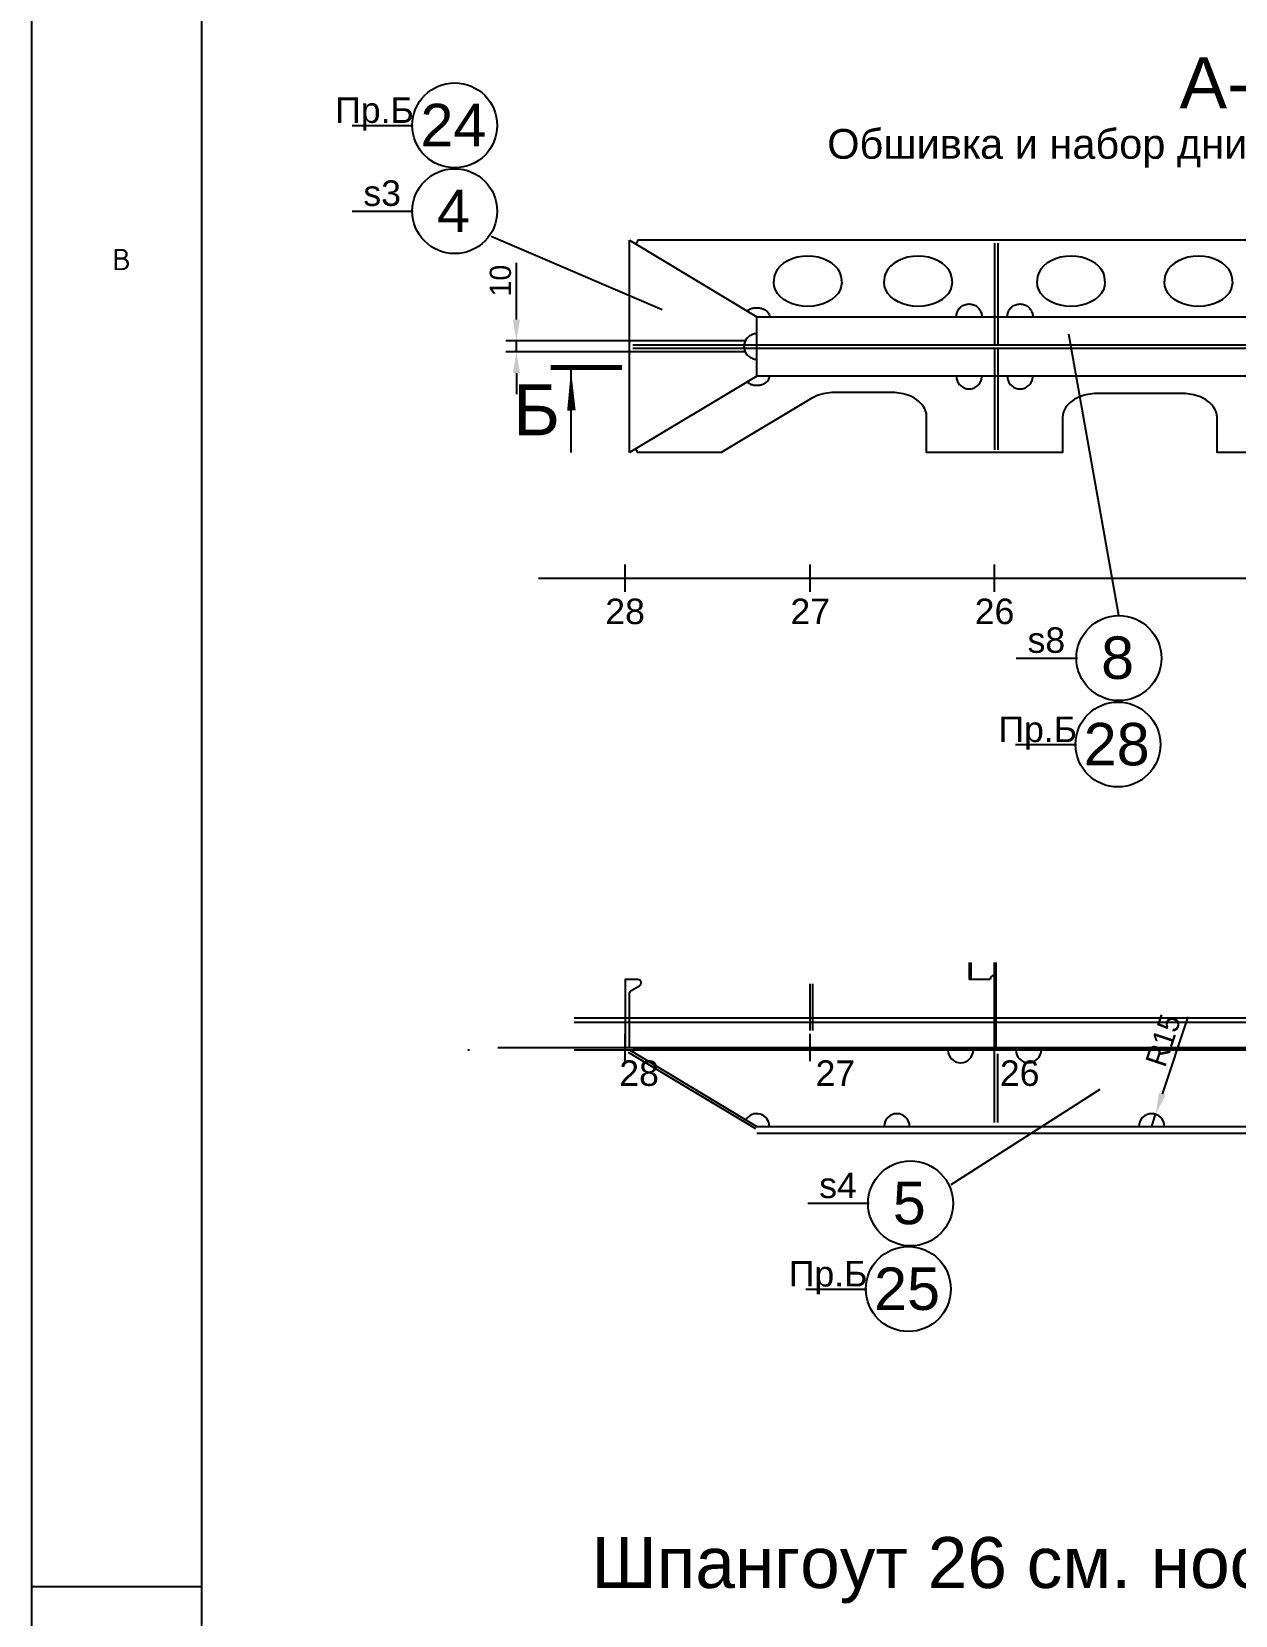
# Model space of a CAD drawing. Header units: millimetres. Extents: x -251843 to -243433, y -86292 to -80352.
# Drawn here: x -251843 to -250426, y -83356 to -81492 of the extents above; entities that cross this region are included whole.
import ezdxf
from ezdxf.enums import TextEntityAlignment as Align
from ezdxf.lldxf.tags import DXFTag

# ---------------------------------------------------------------- set-up
doc = ezdxf.new("R2010")
doc.units = ezdxf.units.MM
for name, color, linetype in [('21-ITEMNO', 7, 'Continuous'), ('Format', 7, 'Continuous'), ('pen_025', 1, 'Continuous'), ('pen_035', 1, 'Continuous'), ('pen_070', 1, 'Continuous')]:
    doc.layers.add(name, color=color, linetype=linetype)
doc.styles.add('2_5', font='txt.shx', dxfattribs={"height": 2.5})
doc.styles.add('style5', font='arial.ttf', dxfattribs={"height": 3})
tags = doc.linetypes.add('DASH1', pattern=[75, 50, -25]).pattern_tags.tags
tags[6:7] = [DXFTag(74, 4), DXFTag(75, 0), DXFTag(340, '0'), DXFTag(46, 1.0), DXFTag(50, 0.0), DXFTag(44, 0.0), DXFTag(45, 0.0)]
tags[4:5] = [DXFTag(74, 4), DXFTag(75, 0), DXFTag(340, '0'), DXFTag(46, 1.0), DXFTag(50, 0.0), DXFTag(44, 0.0), DXFTag(45, 0.0)]
tags = doc.linetypes.add('DASH2', pattern=[520, 450, -30, 10, -30]).pattern_tags.tags
tags[10:11] = [DXFTag(74, 4), DXFTag(75, 0), DXFTag(340, '0'), DXFTag(46, 1.0), DXFTag(50, 0.0), DXFTag(44, 0.0), DXFTag(45, 0.0)]
tags[8:9] = [DXFTag(74, 4), DXFTag(75, 0), DXFTag(340, '0'), DXFTag(46, 1.0), DXFTag(50, 0.0), DXFTag(44, 0.0), DXFTag(45, 0.0)]
tags[6:7] = [DXFTag(74, 4), DXFTag(75, 0), DXFTag(340, '0'), DXFTag(46, 1.0), DXFTag(50, 0.0), DXFTag(44, 0.0), DXFTag(45, 0.0)]
tags[4:5] = [DXFTag(74, 4), DXFTag(75, 0), DXFTag(340, '0'), DXFTag(46, 1.0), DXFTag(50, 0.0), DXFTag(44, 0.0), DXFTag(45, 0.0)]
tags = doc.linetypes.add('DASH5', pattern=[90, 40, -20, 10, -20]).pattern_tags.tags
tags[10:11] = [DXFTag(74, 4), DXFTag(75, 0), DXFTag(340, '0'), DXFTag(46, 1.0), DXFTag(50, 0.0), DXFTag(44, 0.0), DXFTag(45, 0.0)]
tags[8:9] = [DXFTag(74, 4), DXFTag(75, 0), DXFTag(340, '0'), DXFTag(46, 1.0), DXFTag(50, 0.0), DXFTag(44, 0.0), DXFTag(45, 0.0)]
tags[6:7] = [DXFTag(74, 4), DXFTag(75, 0), DXFTag(340, '0'), DXFTag(46, 1.0), DXFTag(50, 0.0), DXFTag(44, 0.0), DXFTag(45, 0.0)]
tags[4:5] = [DXFTag(74, 4), DXFTag(75, 0), DXFTag(340, '0'), DXFTag(46, 1.0), DXFTag(50, 0.0), DXFTag(44, 0.0), DXFTag(45, 0.0)]
tags = doc.linetypes.add('DASH6', pattern=[10, 5, -5]).pattern_tags.tags
tags[6:7] = [DXFTag(74, 4), DXFTag(75, 0), DXFTag(340, '0'), DXFTag(46, 1.0), DXFTag(50, 0.0), DXFTag(44, 0.0), DXFTag(45, 0.0)]
tags[4:5] = [DXFTag(74, 4), DXFTag(75, 0), DXFTag(340, '0'), DXFTag(46, 1.0), DXFTag(50, 0.0), DXFTag(44, 0.0), DXFTag(45, 0.0)]
doc.dimstyles.new('EAG_DIM_J-8_F-1_N-37_A-16-00_S-0-0_T-0', dxfattribs={"dimtxt": 0.1, "dimasz": 30, "dimexe": 0.18, "dimexo": 0, "dimgap": 0.1, "dimtad": 1, "dimdec": 0, "dimdsep": 46, "dimtxsty": 'Standard', "dimblk1": 'NONE', "dimblk2": 'NONE', "dimsah": 1, "dimcen": 0.09, "dimse1": 1, "dimse2": 1, "dimclrt": 4, "dimadec": 0, "dimazin": 3, "dimtfac": 1, "dimtdec": 4, "dimtix": 1, "dimtofl": 0, "dimtmove": 0, "dimatfit": 1, "dimfxl": 1, "dimtolj": 1, "dimtzin": 0, "dimarcsym": 0})
doc.dimstyles.new('ISO-10', dxfattribs={"dimscale": 10, "dimtxt": 2.5, "dimasz": 2.5, "dimexe": 1.25, "dimexo": 0, "dimtad": 1, "dimdec": 0, "dimtxsty": 'Standard', "dimcen": 2.5, "dimclrd": 7, "dimclre": 7, "dimclrt": 4, "dimadec": 0, "dimazin": 0, "dimtfac": 1, "dimtdec": 0, "dimtmove": 0, "dimatfit": 3, "dimfxl": 1, "dimarcsym": 0})

# ---------------------------------------------------------------- blocks, each defined once
blk = doc.blocks.new('*D83')
at = {"layer": '21-ITEMNO', "color": 0, "linetype": 'Continuous', "lineweight": -2}
blk.add_line((-250585.6, -82736.9), (-250760.9, -82849.3), dxfattribs=at)
at = {"layer": 'Defpoints', "color": 0, "linetype": 'Continuous'}
for p in [(-250585.6, -82736.9), (-250760.9, -82849.3), (-250760.9, -82849.3)]:
    blk.add_point(p, dxfattribs=at)
blk = doc.blocks.new('_NONE')
blk = doc.blocks.new('*D117')
at = {"color": 7, "lineweight": -2}
for p, q in [((-250482, -82651.4), (-250512, -82742.5)), ((-250524.5, -82780.5), (-250519.8, -82766.2))]:
    blk.add_line(p, q, dxfattribs=at)
at = {"color": 7}
blk.add_solid([(-250515.9, -82741.2), (-250508, -82743.8), (-250519.8, -82766.2)], dxfattribs=at)
at = {"layer": 'Defpoints', "color": 0}
for p in [(-250519.8, -82766.2), (-250524.5, -82780.5)]:
    blk.add_point(p, dxfattribs=at)
at = {"color": 4, "insert": (-250510.9, -82679.2), "char_height": 25, "attachment_point": 5, "rotation": 71.7694}
blk.add_mtext('R15', dxfattribs=at)
blk = doc.blocks.new('*D120')
at = {"color": 7, "lineweight": -2}
for p, q in [((-251272.5, -81830.9), (-251272.5, -81764.2)), ((-251139.5, -81855.9), (-251285, -81855.9)), ((-251272.5, -81868.8), (-251272.5, -81855.9)), ((-251139.5, -81868.8), (-251285, -81868.8)), ((-251272.5, -81893.8), (-251272.5, -81918.8))]:
    blk.add_line(p, q, dxfattribs=at)
at = {"color": 7}
for points in [[(-251276.6, -81830.9), (-251268.3, -81830.9), (-251272.5, -81855.9)], [(-251276.6, -81893.8), (-251268.3, -81893.8), (-251272.5, -81868.8)]]:
    blk.add_solid(points, dxfattribs=at)
at = {"layer": 'Defpoints', "color": 0}
for p in [(-251272.5, -81855.9), (-251139.5, -81855.9), (-251139.5, -81868.8)]:
    blk.add_point(p, dxfattribs=at)
at = {"color": 4, "insert": (-251291.2, -81785), "char_height": 25, "attachment_point": 5, "rotation": 90}
blk.add_mtext('10', dxfattribs=at)

msp = doc.modelspace()

# ---------------------------------------------------------------- linework, layer by layer
at = {"color": 2}
for p, q in [((-251465.9, -81602.3), (-251393.9, -81602.3)), ((-251465.9, -81703.3), (-251393.9, -81703.3)), ((-250683.9, -82229.2), (-250611.9, -82229.2)), ((-250685, -82331), (-250613, -82331)), ((-250929.2, -82871), (-250857.3, -82871)), ((-250931.8, -82971.9), (-250859.9, -82971.9))]:
    msp.add_line(p, q, dxfattribs=at)
at = {"color": 0}
for p, q in [((-251302.3, -81732.9), (-251100.7, -81818.9)), ((-251003.3, -81855.8), (-251139.5, -81855.9)), ((-251003.3, -81868.9), (-251139.5, -81868.8))]:
    msp.add_line(p, q, dxfattribs=at)
at = {"color": 2, "const_width": 6}
msp.add_lwpolyline([(-251232, -81887.3), (-251148.2, -81887.3)], dxfattribs=at)
at = {"color": 2}
msp.add_lwpolyline([(-251208.2, -81890.3, 0, 10, 0), (-251207.7, -81937.9, 10, 10, 0)], format="xyseb", dxfattribs=at)
for centre in [(-251345.1, -81602.3), (-251345.1, -81703.3), (-250563.1, -82229.3), (-250564.2, -82331), (-250808.4, -82871.1), (-250811, -82971.9)]:
    msp.add_circle(centre, 50, dxfattribs=at)
at = {"layer": '21-ITEMNO', "color": 0}
msp.add_line((-250563.1, -82179.3), (-250622.1, -81847.9), dxfattribs=at)
at = {"layer": 'Format', "color": 0}
for p, q in [((-251843.2, -80351.9), (-251843.2, -86291.9)), ((-251643.2, -80401.9), (-251643.2, -86241.9)), ((-251843.2, -83321.9), (-251643.2, -83321.9))]:
    msp.add_line(p, q, dxfattribs=at)
at = {"layer": 'pen_025', "color": 0, "linetype": 'Continuous'}
for p, q in [((-251144.5, -82151.3), (-251144.5, -82119.3)), ((-250926.5, -82151.3), (-250926.5, -82119.3)), ((-250709.5, -82151.3), (-250709.5, -82119.3)), ((-251144.5, -82703.5), (-251144.5, -82671.5)), ((-250926.5, -82703.5), (-250926.5, -82671.5)), ((-250709.5, -82703.5), (-250709.5, -82671.5)), ((-251329.5, -82690.5), (-251327.5, -82690.5))]:
    msp.add_line(p, q, dxfattribs=at)
at = {"layer": 'pen_025', "color": 0, "linetype": 'DASH2'}
for p, q in [((-251246.6, -82135.3), (-249478.4, -82135.3)), ((-251294.2, -82687.5), (-249270.5, -82687.5))]:
    msp.add_line(p, q, dxfattribs=at)
at = {"layer": 'pen_025', "color": 0, "linetype": 'DASH5'}
for p, q in [((-250739.5, -82587.5), (-250739.5, -82607.5)), ((-250737.5, -82587.5), (-250737.5, -82608.3)), ((-250709.5, -82687.5), (-250709.5, -82587.5)), ((-250707.5, -82687.5), (-250707.5, -82587.5)), ((-250926.5, -82667.5), (-250926.5, -82612.5)), ((-250923.5, -82667.5), (-250923.5, -82612.5)), ((-250714.5, -82607.5), (-250739.5, -82607.5)), ((-251204.5, -82652.5), (-249584.5, -82652.5)), ((-251204.5, -82657.7), (-249584.5, -82657.7)), ((-251204.5, -82687.5), (-249520.5, -82687.5)), ((-251204.5, -82690.5), (-249520.5, -82690.5))]:
    msp.add_line(p, q, dxfattribs=at)
at = {"layer": 'pen_025', "color": 0, "linetype": 'DASH6'}
msp.add_polyline3d([(-251144.5, -82687.5, 0), (-251139.5, -82687.5, 0), (-251139.5, -82624.2, 0), (-251139.2, -82622.8, 0), (-251138.6, -82621.6, 0), (-251137.5, -82620.7, 0), (-251127.5, -82614.9, 0), (-251126.2, -82613.8, 0), (-251125.6, -82612.2, 0), (-251125.6, -82610.4, 0), (-251126.4, -82608.9, 0), (-251127.8, -82607.8, 0), (-251129.5, -82607.5, 0), (-251144.5, -82607.5, 0), (-251144.5, -82687.5, 0)], dxfattribs=at)
at = {"layer": 'pen_025', "color": 0, "linetype": 'DASH5'}
msp.add_arc((-250709.5, -82607.5), 5, 90, 180, dxfattribs=at)
at = {"layer": 'pen_035', "color": 0, "linetype": 'Continuous'}
for p, q in [((-251139.5, -81987.5), (-251139.5, -81737.5)), ((-251139.5, -81737.5), (-250989.5, -81827.5)), ((-250709.5, -81741.1), (-250709.5, -81860.5)), ((-250705.5, -81741.1), (-250705.5, -81860.5)), ((-251135.2, -81860.5), (-249573.1, -81860.5)), ((-251135.2, -81864.5), (-249573.1, -81864.5)), ((-250709.5, -81864.5), (-250709.5, -81984)), ((-250705.5, -81864.5), (-250705.5, -81984)), ((-250989.5, -81897.5), (-251139.5, -81987.5)), ((-250829.5, -81916.8), (-250898.8, -81916.8)), ((-250487.5, -81918), (-250589.5, -81918)), ((-251141, -82693), (-250991, -82783)), ((-251139.5, -82690.5), (-250989.5, -82780.5)), ((-250709.5, -82776), (-250709.5, -82695)), ((-250705.5, -82776), (-250705.5, -82695)), ((-250989.5, -82780.5), (-249714.5, -82780.5)), ((-250989.5, -82788.5), (-249714.5, -82788.5))]:
    msp.add_line(p, q, dxfattribs=at)
at = {"layer": 'pen_035', "color": 0, "linetype": 'DASH1'}
for p, q in [((-250709.5, -82776), (-250709.5, -82695)), ((-250705.5, -82776), (-250705.5, -82695))]:
    msp.add_line(p, q, dxfattribs=at)
at = {"layer": 'pen_035', "color": 0, "linetype": 'Continuous'}
for points in [[(-249572.1, -81742.1, 0), (-249574.5, -81737.5, 0), (-251129.5, -81737.5, 0), (-251131.9, -81742.1, 0)], [(-250929.5, -81756.2, 0), (-250935.7, -81756.6, 0), (-250941.9, -81757.6, 0), (-250947.6, -81759.3, 0), (-250953, -81761.6, 0), (-250957.8, -81764.5, 0), (-250961.9, -81767.9, 0), (-250965.1, -81771.7, 0), (-250967.5, -81775.8, 0), (-250969, -81780.1, 0), (-250969.5, -81784.5, 0), (-250969.3, -81785.8, 0)], [(-250889.6, -81785.8, 0), (-250889.5, -81784.5, 0), (-250890, -81780.1, 0), (-250891.4, -81775.8, 0), (-250893.8, -81771.7, 0), (-250897.1, -81767.9, 0), (-250901.2, -81764.5, 0), (-250906, -81761.6, 0), (-250911.3, -81759.3, 0), (-250917.1, -81757.6, 0), (-250923.2, -81756.6, 0), (-250929.5, -81756.2, 0)], [(-250799.5, -81756.2, 0), (-250805.7, -81756.6, 0), (-250811.9, -81757.6, 0), (-250817.6, -81759.3, 0), (-250823, -81761.6, 0), (-250827.8, -81764.5, 0), (-250831.9, -81767.9, 0), (-250835.1, -81771.7, 0), (-250837.5, -81775.8, 0), (-250839, -81780.1, 0), (-250839.5, -81784.5, 0), (-250839.3, -81785.8, 0)], [(-250759.6, -81785.8, 0), (-250759.5, -81784.5, 0), (-250760, -81780.1, 0), (-250761.4, -81775.8, 0), (-250763.8, -81771.7, 0), (-250767.1, -81767.9, 0), (-250771.2, -81764.5, 0), (-250776, -81761.6, 0), (-250781.3, -81759.3, 0), (-250787.1, -81757.6, 0), (-250793.2, -81756.6, 0), (-250799.5, -81756.2, 0)], [(-250619.5, -81756.2, 0), (-250625.7, -81756.6, 0), (-250631.9, -81757.6, 0), (-250637.6, -81759.3, 0), (-250643, -81761.6, 0), (-250647.8, -81764.5, 0), (-250651.9, -81767.9, 0), (-250655.1, -81771.7, 0), (-250657.5, -81775.8, 0), (-250659, -81780.1, 0), (-250659.5, -81784.5, 0), (-250659.3, -81785.8, 0)], [(-250579.6, -81785.8, 0), (-250579.5, -81784.5, 0), (-250580, -81780.1, 0), (-250581.4, -81775.8, 0), (-250583.8, -81771.7, 0), (-250587.1, -81767.9, 0), (-250591.2, -81764.5, 0), (-250596, -81761.6, 0), (-250601.3, -81759.3, 0), (-250607.1, -81757.6, 0), (-250613.2, -81756.6, 0), (-250619.5, -81756.2, 0)], [(-250469.5, -81756.2, 0), (-250475.7, -81756.6, 0), (-250481.9, -81757.6, 0), (-250487.6, -81759.3, 0), (-250493, -81761.6, 0), (-250497.8, -81764.5, 0), (-250501.9, -81767.9, 0), (-250505.1, -81771.7, 0), (-250507.5, -81775.8, 0), (-250509, -81780.1, 0), (-250509.5, -81784.5, 0), (-250509.3, -81785.8, 0)], [(-250429.6, -81785.8, 0), (-250429.5, -81784.5, 0), (-250430, -81780.1, 0), (-250431.4, -81775.8, 0), (-250433.8, -81771.7, 0), (-250437.1, -81767.9, 0), (-250441.2, -81764.5, 0), (-250446, -81761.6, 0), (-250451.3, -81759.3, 0), (-250457.1, -81757.6, 0), (-250463.2, -81756.6, 0), (-250469.5, -81756.2, 0)], [(-250929.5, -81815.4, 0), (-250935.7, -81815.1, 0), (-250941.9, -81814, 0), (-250947.6, -81812.3, 0), (-250953, -81810, 0), (-250957.8, -81807.1, 0), (-250961.9, -81803.8, 0), (-250965.1, -81800, 0), (-250967.5, -81795.9, 0), (-250969, -81791.6, 0), (-250969.5, -81787.1, 0), (-250969.3, -81785.8, 0)], [(-250889.6, -81785.8, 0), (-250889.5, -81787.1, 0), (-250890, -81791.6, 0), (-250891.4, -81795.9, 0), (-250893.8, -81800, 0), (-250897.1, -81803.8, 0), (-250901.2, -81807.1, 0), (-250906, -81810, 0), (-250911.3, -81812.3, 0), (-250917.1, -81814, 0), (-250923.2, -81815.1, 0), (-250929.5, -81815.4, 0)], [(-250799.5, -81815.4, 0), (-250805.7, -81815.1, 0), (-250811.9, -81814, 0), (-250817.6, -81812.3, 0), (-250823, -81810, 0), (-250827.8, -81807.1, 0), (-250831.9, -81803.8, 0), (-250835.1, -81800, 0), (-250837.5, -81795.9, 0), (-250839, -81791.6, 0), (-250839.5, -81787.1, 0), (-250839.3, -81785.8, 0)], [(-250759.6, -81785.8, 0), (-250759.5, -81787.1, 0), (-250760, -81791.6, 0), (-250761.4, -81795.9, 0), (-250763.8, -81800, 0), (-250767.1, -81803.8, 0), (-250771.2, -81807.1, 0), (-250776, -81810, 0), (-250781.3, -81812.3, 0), (-250787.1, -81814, 0), (-250793.2, -81815.1, 0), (-250799.5, -81815.4, 0)], [(-250619.5, -81815.4, 0), (-250625.7, -81815.1, 0), (-250631.9, -81814, 0), (-250637.6, -81812.3, 0), (-250643, -81810, 0), (-250647.8, -81807.1, 0), (-250651.9, -81803.8, 0), (-250655.1, -81800, 0), (-250657.5, -81795.9, 0), (-250659, -81791.6, 0), (-250659.5, -81787.1, 0), (-250659.3, -81785.8, 0)], [(-250579.6, -81785.8, 0), (-250579.5, -81787.1, 0), (-250580, -81791.6, 0), (-250581.4, -81795.9, 0), (-250583.8, -81800, 0), (-250587.1, -81803.8, 0), (-250591.2, -81807.1, 0), (-250596, -81810, 0), (-250601.3, -81812.3, 0), (-250607.1, -81814, 0), (-250613.2, -81815.1, 0), (-250619.5, -81815.4, 0)], [(-250469.5, -81815.4, 0), (-250475.7, -81815.1, 0), (-250481.9, -81814, 0), (-250487.6, -81812.3, 0), (-250493, -81810, 0), (-250497.8, -81807.1, 0), (-250501.9, -81803.8, 0), (-250505.1, -81800, 0), (-250507.5, -81795.9, 0), (-250509, -81791.6, 0), (-250509.5, -81787.1, 0), (-250509.3, -81785.8, 0)], [(-250429.6, -81785.8, 0), (-250429.5, -81787.1, 0), (-250430, -81791.6, 0), (-250431.4, -81795.9, 0), (-250433.8, -81800, 0), (-250437.1, -81803.8, 0), (-250441.2, -81807.1, 0), (-250446, -81810, 0), (-250451.3, -81812.3, 0), (-250457.1, -81814, 0), (-250463.2, -81815.1, 0), (-250469.5, -81815.4, 0)], [(-251000.9, -81820.7, 0), (-250999.9, -81819.9, 0), (-250998.9, -81819.3, 0), (-250997.9, -81818.7, 0), (-250996.9, -81818.3, 0), (-250995.9, -81817.9, 0), (-250994.9, -81817.6, 0), (-250993.9, -81817.4, 0), (-250992.9, -81817.2, 0), (-250992, -81817.1, 0), (-250991, -81817, 0), (-250990.1, -81816.9, 0), (-250989.1, -81816.9, 0), (-250988.2, -81817, 0), (-250987.2, -81817, 0), (-250986.3, -81817.2, 0), (-250985.3, -81817.3, 0), (-250984.3, -81817.6, 0)], [(-250984.3, -81817.6, 0), (-250983.4, -81817.8, 0), (-250982.4, -81818.2, 0), (-250981.5, -81818.6, 0), (-250980.5, -81819, 0), (-250979.5, -81819.6, 0), (-250978.6, -81820.3, 0), (-250977.7, -81821, 0), (-250976.8, -81821.9, 0), (-250976, -81822.8, 0), (-250975.4, -81823.9, 0), (-250974.9, -81825.1, 0), (-250974.6, -81826.3, 0), (-250974.5, -81827.5, 0)], [(-250754.5, -81827.5, 0), (-250754.4, -81826.2, 0), (-250754.3, -81824.9, 0), (-250754, -81823.6, 0), (-250753.6, -81822.4, 0), (-250753.1, -81821.2, 0), (-250752.5, -81820, 0), (-250751.8, -81818.9, 0), (-250751, -81817.9, 0), (-250750.1, -81816.9, 0), (-250749.1, -81816, 0), (-250748.1, -81815.2, 0), (-250747, -81814.5, 0), (-250745.8, -81813.9, 0), (-250744.6, -81813.4, 0), (-250743.4, -81813, 0), (-250742.1, -81812.8, 0), (-250740.8, -81812.6, 0), (-250739.5, -81812.5, 0), (-250738.2, -81812.6, 0), (-250736.9, -81812.8, 0), (-250735.6, -81813, 0), (-250734.4, -81813.4, 0), (-250733.2, -81813.9, 0), (-250732, -81814.5, 0), (-250730.9, -81815.2, 0), (-250729.8, -81816, 0), (-250728.9, -81816.9, 0), (-250728, -81817.9, 0), (-250727.2, -81818.9, 0), (-250726.5, -81820, 0), (-250725.9, -81821.2, 0), (-250725.4, -81822.4, 0), (-250725, -81823.6, 0), (-250724.7, -81824.9, 0), (-250724.5, -81826.2, 0), (-250724.5, -81827.5, 0)], [(-250694.5, -81827.5, 0), (-250694.4, -81826.2, 0), (-250694.3, -81824.9, 0), (-250694, -81823.6, 0), (-250693.6, -81822.4, 0), (-250693.1, -81821.2, 0), (-250692.5, -81820, 0), (-250691.8, -81818.9, 0), (-250691, -81817.9, 0), (-250690.1, -81816.9, 0), (-250689.1, -81816, 0), (-250688.1, -81815.2, 0), (-250687, -81814.5, 0), (-250685.8, -81813.9, 0), (-250684.6, -81813.4, 0), (-250683.4, -81813, 0), (-250682.1, -81812.8, 0), (-250680.8, -81812.6, 0), (-250679.5, -81812.5, 0), (-250678.2, -81812.6, 0), (-250676.9, -81812.8, 0), (-250675.6, -81813, 0), (-250674.4, -81813.4, 0), (-250673.2, -81813.9, 0), (-250672, -81814.5, 0), (-250670.9, -81815.2, 0), (-250669.8, -81816, 0), (-250668.9, -81816.9, 0), (-250668, -81817.9, 0), (-250667.2, -81818.9, 0), (-250666.5, -81820, 0), (-250665.9, -81821.2, 0), (-250665.4, -81822.4, 0), (-250665, -81823.6, 0), (-250664.7, -81824.9, 0), (-250664.5, -81826.2, 0), (-250664.5, -81827.5, 0)], [(-249714.5, -81897.5, 0), (-250989.5, -81897.5, 0), (-250989.5, -81827.5, 0), (-249714.5, -81827.5, 0), (-249714.5, -81897.5, 0)], [(-250989.5, -81847.5, 0), (-250990.8, -81847.6, 0), (-250992.1, -81847.8, 0), (-250993.4, -81848, 0), (-250994.6, -81848.4, 0), (-250995.8, -81848.9, 0), (-250997, -81849.5, 0), (-250998.1, -81850.2, 0), (-250999.1, -81851, 0), (-251000.1, -81851.9, 0), (-251001, -81852.9, 0), (-251001.8, -81853.9, 0), (-251002.5, -81855, 0), (-251003.1, -81856.2, 0), (-251003.6, -81857.4, 0), (-251004, -81858.6, 0), (-251004.3, -81859.9, 0), (-251004.4, -81861.2, 0), (-251004.5, -81862.5, 0), (-251004.4, -81863.8, 0), (-251004.3, -81865.1, 0), (-251004, -81866.4, 0), (-251003.6, -81867.7, 0), (-251003.1, -81868.9, 0), (-251002.5, -81870, 0), (-251001.8, -81871.1, 0), (-251001, -81872.2, 0), (-251000.1, -81873.1, 0), (-250999.1, -81874, 0), (-250998.1, -81874.8, 0), (-250997, -81875.5, 0), (-250995.8, -81876.1, 0), (-250994.6, -81876.6, 0), (-250993.4, -81877, 0), (-250992.1, -81877.3, 0), (-250990.8, -81877.5, 0), (-250989.5, -81877.5, 0)], [(-250984.3, -81907.5, 0), (-250983.4, -81907.2, 0), (-250982.4, -81906.9, 0), (-250981.5, -81906.5, 0), (-250980.5, -81906, 0), (-250979.5, -81905.5, 0), (-250978.6, -81904.8, 0), (-250977.7, -81904.1, 0), (-250976.8, -81903.2, 0), (-250976, -81902.2, 0), (-250975.4, -81901.2, 0), (-250974.9, -81900, 0), (-250974.6, -81898.8, 0), (-250974.5, -81897.5, 0)], [(-250754.5, -81897.5, 0), (-250754.4, -81898.8, 0), (-250754.3, -81900.1, 0), (-250754, -81901.4, 0), (-250753.6, -81902.7, 0), (-250753.1, -81903.9, 0), (-250752.5, -81905, 0), (-250751.8, -81906.1, 0), (-250751, -81907.2, 0), (-250750.1, -81908.1, 0), (-250749.1, -81909, 0), (-250748.1, -81909.8, 0), (-250747, -81910.5, 0), (-250745.8, -81911.1, 0), (-250744.6, -81911.6, 0), (-250743.4, -81912, 0), (-250742.1, -81912.3, 0), (-250740.8, -81912.5, 0), (-250739.5, -81912.5, 0), (-250738.2, -81912.5, 0), (-250736.9, -81912.3, 0), (-250735.6, -81912, 0), (-250734.4, -81911.6, 0), (-250733.2, -81911.1, 0), (-250732, -81910.5, 0), (-250730.9, -81909.8, 0), (-250729.8, -81909, 0), (-250728.9, -81908.1, 0), (-250728, -81907.2, 0), (-250727.2, -81906.1, 0), (-250726.5, -81905, 0), (-250725.9, -81903.9, 0), (-250725.4, -81902.7, 0), (-250725, -81901.4, 0), (-250724.7, -81900.1, 0), (-250724.5, -81898.8, 0), (-250724.5, -81897.5, 0)], [(-250694.5, -81897.5, 0), (-250694.4, -81898.8, 0), (-250694.3, -81900.1, 0), (-250694, -81901.4, 0), (-250693.6, -81902.7, 0), (-250693.1, -81903.9, 0), (-250692.5, -81905, 0), (-250691.8, -81906.1, 0), (-250691, -81907.2, 0), (-250690.1, -81908.1, 0), (-250689.1, -81909, 0), (-250688.1, -81909.8, 0), (-250687, -81910.5, 0), (-250685.8, -81911.1, 0), (-250684.6, -81911.6, 0), (-250683.4, -81912, 0), (-250682.1, -81912.3, 0), (-250680.8, -81912.5, 0), (-250679.5, -81912.5, 0), (-250678.2, -81912.5, 0), (-250676.9, -81912.3, 0), (-250675.6, -81912, 0), (-250674.4, -81911.6, 0), (-250673.2, -81911.1, 0), (-250672, -81910.5, 0), (-250670.9, -81909.8, 0), (-250669.8, -81909, 0), (-250668.9, -81908.1, 0), (-250668, -81907.2, 0), (-250667.2, -81906.1, 0), (-250666.5, -81905, 0), (-250665.9, -81903.9, 0), (-250665.4, -81902.7, 0), (-250665, -81901.4, 0), (-250664.7, -81900.1, 0), (-250664.5, -81898.8, 0), (-250664.5, -81897.5, 0)], [(-251000.9, -81904.4, 0), (-250999.9, -81905.1, 0), (-250998.9, -81905.8, 0), (-250997.9, -81906.3, 0), (-250996.9, -81906.8, 0), (-250995.9, -81907.1, 0), (-250994.9, -81907.4, 0), (-250993.9, -81907.7, 0), (-250992.9, -81907.9, 0), (-250992, -81908, 0), (-250991, -81908.1, 0), (-250990.1, -81908.1, 0), (-250989.1, -81908.1, 0), (-250988.2, -81908.1, 0), (-250987.2, -81908, 0), (-250986.3, -81907.9, 0), (-250985.3, -81907.7, 0), (-250984.3, -81907.5, 0)], [(-250898.8, -81916.8, 0), (-250901.2, -81916.9, 0), (-250903.7, -81917, 0), (-250906.2, -81917.3, 0), (-250908.8, -81917.7, 0), (-250911.3, -81918.3, 0), (-250913.9, -81918.9, 0), (-250916.6, -81919.8, 0), (-250919.3, -81920.8, 0), (-250922, -81922.1, 0), (-250924.6, -81923.5, 0)], [(-250789.5, -81945.1, 0), (-250789.8, -81941.6, 0), (-250790.7, -81938.3, 0), (-250792.1, -81935.1, 0), (-250793.9, -81932.2, 0), (-250796.1, -81929.5, 0), (-250798.5, -81927.2, 0), (-250801.1, -81925.2, 0), (-250803.7, -81923.5, 0), (-250806.4, -81922, 0), (-250809.1, -81920.8, 0), (-250811.7, -81919.8, 0), (-250814.4, -81918.9, 0), (-250817, -81918.2, 0), (-250819.5, -81917.7, 0), (-250822, -81917.3, 0), (-250824.5, -81917, 0), (-250827, -81916.9, 0), (-250829.5, -81916.8, 0)], [(-250924.6, -81923.5, 0), (-251031.3, -81987.5, 0), (-251129.5, -81987.5, 0), (-251131.9, -81983, 0)], [(-250589.5, -81918, 0), (-250592, -81918, 0), (-250594.4, -81918.2, 0), (-250596.9, -81918.5, 0), (-250599.5, -81918.9, 0), (-250602, -81919.4, 0), (-250604.6, -81920.1, 0), (-250607.2, -81920.9, 0), (-250609.9, -81921.9, 0), (-250612.6, -81923.2, 0), (-250615.3, -81924.6, 0), (-250617.9, -81926.4, 0), (-250620.5, -81928.4, 0), (-250622.9, -81930.7, 0), (-250625.1, -81933.3, 0), (-250626.9, -81936.2, 0), (-250628.3, -81939.4, 0), (-250629.2, -81942.8, 0), (-250629.5, -81946.3, 0)], [(-250447.5, -81946.3, 0), (-250447.8, -81942.8, 0), (-250448.7, -81939.4, 0), (-250450.1, -81936.2, 0), (-250451.9, -81933.3, 0), (-250454.1, -81930.7, 0), (-250456.5, -81928.4, 0), (-250459.1, -81926.4, 0), (-250461.7, -81924.6, 0), (-250464.4, -81923.2, 0), (-250467.1, -81921.9, 0), (-250469.7, -81920.9, 0), (-250472.4, -81920.1, 0), (-250475, -81919.4, 0), (-250477.5, -81918.9, 0), (-250480, -81918.5, 0), (-250482.5, -81918.2, 0), (-250485, -81918, 0), (-250487.5, -81918, 0)], [(-250629.5, -81946.3, 0), (-250629.5, -81987.5, 0), (-250789.5, -81987.5, 0), (-250789.5, -81945.1, 0)], [(-250287.5, -81945.1, 0), (-250287.5, -81987.5, 0), (-250447.5, -81987.5, 0), (-250447.5, -81946.3, 0)], [(-249573.1, -82695.6, 0), (-249574.5, -82690.5, 0), (-251134.5, -82690.5, 0), (-251135.2, -82693, 0)]]:
    msp.add_polyline3d(points, dxfattribs=at)
for centre, start, end in [((-250749.5, -82690.5), 180, 0), ((-250669.5, -82690.5), 180, 0), ((-250989.5, -82780.5), 74.5176, 149.0356), ((-250989.5, -82780.5), 0.0004, 74.5176), ((-250824.5, -82780.5), 0, 180), ((-250524.5, -82780.5), 0, 180)]:
    msp.add_arc(centre, 15, start, end, dxfattribs=at)
at = {"layer": 'pen_070', "color": 0, "linetype": 'Continuous'}
for p, q in [((-251228.2, -81887.3), (-251148.2, -81887.3)), ((-251208.2, -81887.3), (-251208.2, -81987.3))]:
    msp.add_line(p, q, dxfattribs=at)
msp.add_polyline3d([(-251204.5, -82687.5, 0), (-249546.9, -82687.5, 0), (-249520.5, -82687.5, 0)], dxfattribs=at)

# ---------------------------------------------------------------- texts
at = {"layer": 'Format', "color": 0, "style": '2_5'}
msp.add_text('B', height=25, dxfattribs=at).set_placement((-251748.4, -81780.2), align=Align.BOTTOM_LEFT)
at = {"layer": 'pen_035', "color": 0, "linetype": 'Continuous', "style": 'style5'}
for s, height, p in [('А-А', 60, (-250491.6, -81600.1)), ('Обшивка и набор днища условно не показаны', 35, (-250906.5, -81652.1)), ('Шпангоут 26 см. нос (1:5)', 60, (-251184, -83341.8))]:
    msp.add_text(s, height=height, dxfattribs=at).set_placement(p, align=Align.BOTTOM_LEFT)
for s, p in [('Пр.Б', (-251439.5, -81569.4)), ('s3', (-251430.5, -81667.1)), ('28', (-251144.5, -82159.3)), ('27', (-250926.5, -82159.3)), ('26', (-250709.5, -82159.3)), ('s8', (-250648.5, -82193.1)), ('Пр.Б', (-250658.6, -82298.1)), ('28', (-251128, -82702.8)), ('27', (-250896.9, -82702.8)), ('26', (-250679.9, -82702.8)), ('s4', (-250893.8, -82834.8)), ('Пр.Б', (-250905.4, -82938.9))]:
    msp.add_text(s, height=30, dxfattribs=at).set_placement(p, align=Align.TOP_CENTER)
for s, height, p in [('24', 50, (-251346.6, -81601.9)), ('4', 50, (-251346.6, -81702.9)), ('Б', 60, (-251248.6, -81937)), ('8', 50, (-250564.6, -82228.8)), ('28', 50, (-250565.7, -82330.6)), ('5', 50, (-250809.9, -82870.6)), ('25', 50, (-250812.5, -82971.5))]:
    msp.add_text(s, height=height, dxfattribs=at).set_placement(p, align=Align.MIDDLE_CENTER)

# ---------------------------------------------------------------- dimensions: what is measured, and where the dimension line sits
at = {"color": 0}
dim = msp.add_linear_dim(base=(-251272.5, -81855.9), p1=(-251139.5, -81868.8), p2=(-251139.5, -81855.9), angle=90, text='10', dimstyle='ISO-10', dxfattribs=at)
dim.commit()
dim.dimension.update_dxf_attribs({"geometry": '*D120', "text_midpoint": (-251291.2, -81785)})
dim = msp.add_radius_dim(center=(-250524.5, -82780.5), mpoint=(-250519.8, -82766.2), dimstyle='ISO-10', dxfattribs=at)
dim.commit()
dim.dimension.update_dxf_attribs({"geometry": '*D117', "text_midpoint": (-250510.9, -82679.2)})
at = {"layer": '21-ITEMNO', "color": 0, "linetype": 'Continuous'}
dim = msp.add_linear_dim(base=(-250760.9, -82849.3), p1=(-250585.6, -82736.9), p2=(-250760.9, -82849.3), angle=212.6649, text=' ', dimstyle='EAG_DIM_J-8_F-1_N-37_A-16-00_S-0-0_T-0', dxfattribs=at)
dim.commit()
dim.dimension.update_dxf_attribs({"geometry": '*D83', "text_midpoint": (-250673.3, -82793.1), "dimtype": 161})

doc.saveas('drawing.dxf')
